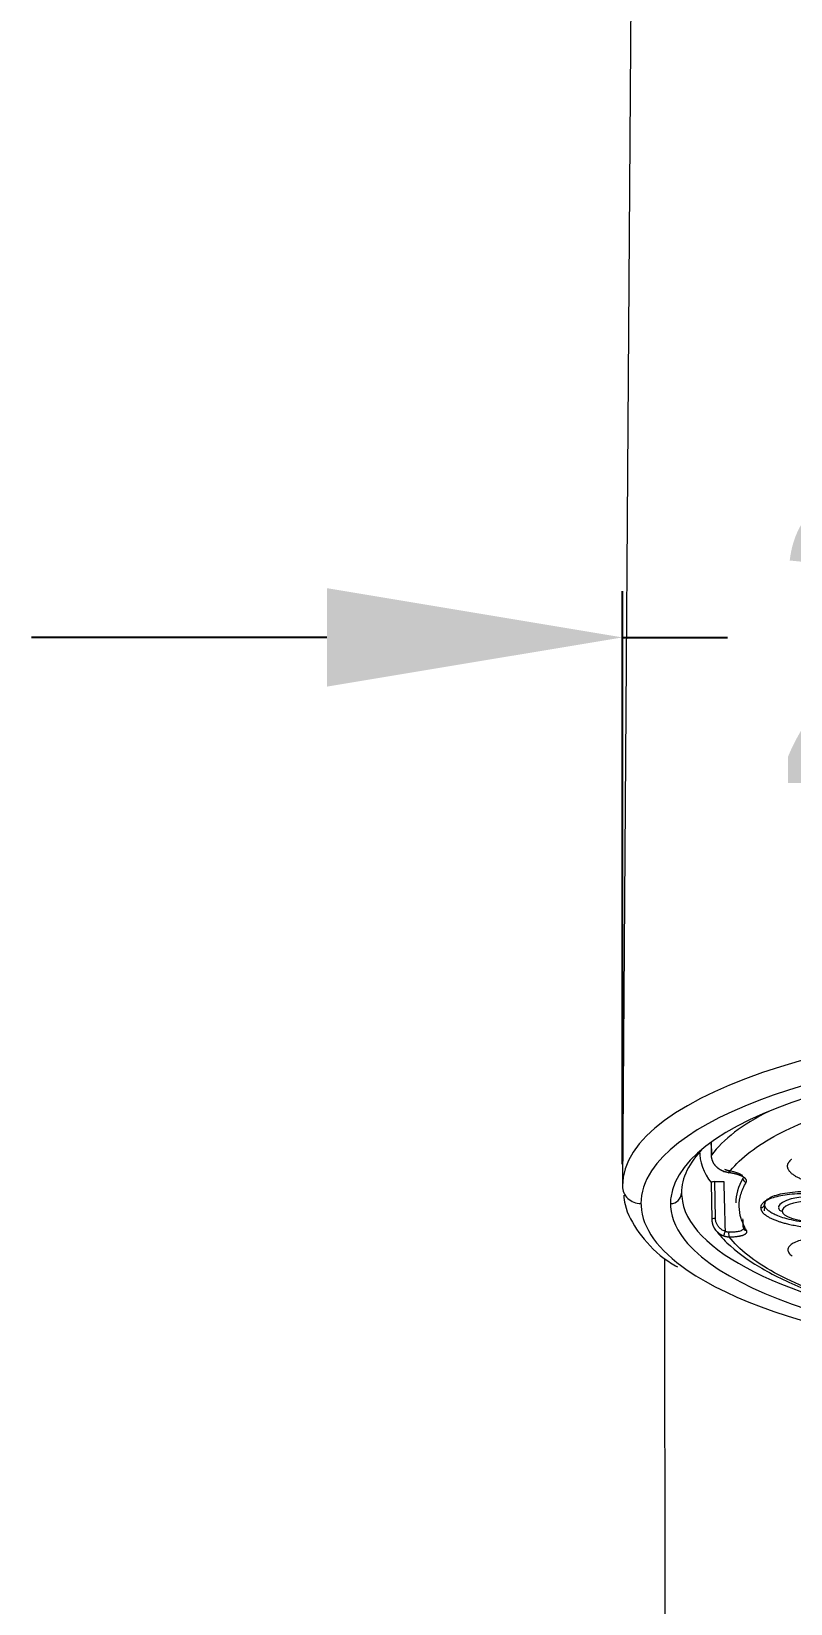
# Model space of a CAD drawing. Header units: millimetres. Extents: x 15183 to 15777, y -3358 to -2518.
# Drawn here: x 15280.38 to 15300.93, y -2827.31 to -2784.75 of the extents above; entities that cross this region are included whole.
import ezdxf

# ---------------------------------------------------------------- set-up
doc = ezdxf.new("R2010")
doc.units = ezdxf.units.MM
doc.layers.add('DIM_', color=5, linetype='Continuous', lineweight=9)
doc.styles.get("Standard").update_dxf_attribs({"font": 'arial.ttf'})
doc.dimstyles.new('사본(2) STANDARD', dxfattribs={"dimscale": 0, "dimtxt": 4, "dimasz": 4, "dimexe": 1.25, "dimexo": 0.625, "dimgap": 1.5, "dimtad": 3, "dimtih": 1, "dimtoh": 1, "dimdec": 1, "dimzin": 9, "dimdsep": 46, "dimtxsty": 'Standard', "dimcen": 2.5, "dimclrd": 5, "dimclre": 5, "dimclrt": 5, "dimadec": 0, "dimazin": 0, "dimtfac": 1, "dimtdec": 1, "dimtmove": 0, "dimatfit": 3, "dimfxl": 1.25, "dimtfill": 1, "dimtolj": 1, "dimtzin": 0, "dimarcsym": 0})

# ---------------------------------------------------------------- blocks, each defined once
blk = doc.blocks.new('*D11')
at = {"layer": 'Defpoints', "color": 0, "transparency": 16777216}
for p in [(15325.975, -2801.155), (15296.385, -2816.04), (15325.975, -2815.898)]:
    blk.add_point(p, dxfattribs=at)
at = {"layer": 'DIM_', "color": 5, "lineweight": -2, "transparency": 16777216}
for p, q in [((15296.385, -2815.415), (15296.385, -2799.905)), ((15325.975, -2815.273), (15325.975, -2799.905)), ((15288.385, -2801.155), (15280.385, -2801.155)), ((15296.385, -2801.155), (15299.224, -2801.155)), ((15325.975, -2801.155), (15323.135, -2801.155)), ((15333.975, -2801.155), (15341.975, -2801.155))]:
    blk.add_line(p, q, dxfattribs=at)
at = {"layer": 'DIM_', "color": 5, "transparency": 16777216}
for points in [[(15288.385, -2799.822), (15288.385, -2802.488), (15296.385, -2801.155)], [(15333.975, -2799.822), (15333.975, -2802.488), (15325.975, -2801.155)]]:
    blk.add_solid(points, dxfattribs=at)
at = {"layer": 'DIM_', "color": 5, "transparency": 16777216, "insert": (15311.18, -2801.155), "char_height": 8, "attachment_point": 5, "bg_fill": 3, "box_fill_scale": 1.1, "bg_fill_color": 256, "bg_fill_true_color": 13158600, "bg_fill_transparency": 0}
blk.add_mtext('\\A1;29.6', dxfattribs=at)

msp = doc.modelspace()

# ---------------------------------------------------------------- linework, layer by layer
at = {"linetype": 'Continuous', "lineweight": 18}
for p, q in [((15296.988, -2731.344), (15296.384, -2815.988)), ((15298.785, -2814.824), (15298.79, -2815.177)), ((15298.792, -2815.17), (15298.79, -2815.177)), ((15298.788, -2815.92), (15298.801, -2816.916)), ((15298.888, -2815.889), (15299.128, -2815.889)), ((15300.235, -2816.433), (15300.222, -2816.68)), ((15297.517, -2817.969), (15297.653, -2905.89))]:
    msp.add_line(p, q, dxfattribs=at)
at = {"linetype": 'Continuous', "lineweight": 13}
msp.add_line((15298.9, -2816.885), (15298.888, -2815.889), dxfattribs=at)
at = {"linetype": 'Continuous', "lineweight": 18}
for centre, major_axis, ratio, start_param, end_param in [((15311.18, -2815.985), (-14.796, -0.015), 0.309017, 3.157243, 6.284808), ((15311.181, -2816.464), (14.296, 0.015), 0.309017, 0.170709, 2.940071), ((15311.181, -2816.464), (13.498, 0.014), 0.309017, 0.022528, 3.105036), ((15311.181, -2816.18), (13.198, 0.014), 0.309017, 2.841533, 3.143216), ((15311.179, -2815.037), (-12.711, -0.013), 0.309017, 0.001623, 0.225098), ((15299.148, -2815.523), (-0.0348, -0.0938), 0.120778, 5.904112, 6.648562), ((15311.18, -2815.985), (-14.796, -0.015), 0.309017, 0.001623, 0.01565), ((15298.888, -2815.92), (-0.1, 0), 0.309044, 4.714221, 6.286839), ((15299.268, -2815.554), (-0.0134, -0.0991), 0.162419, 5.945344, 6.618477), ((15311.181, -2816.448), (-11.729, -0.012), 0.309017, 6.102204, 6.284808), ((15311.181, -2816.18), (13.198, 0.014), 0.309017, 3.143216, 3.164121), ((15311.181, -2816.18), (13.198, 0.014), 0.309017, 3.164121, 4.224326), ((15301.611, -2816.593), (-1.005, -0.001), 0.309017, 3.143216, 6.192101), ((15311.181, -2816.464), (13.498, 0.014), 0.309017, 3.404268, 6.262037), ((15298.901, -2816.914), (0.1, 0.0013), 0.29237, 1.56892, 3.364681), ((15300.131, -2816.503), (-0.1, -0.0006), 0.951055, 1.495238, 3.01494), ((15301.611, -2816.593), (-1.005, -0.001), 0.309017, 6.192101, 6.284808), ((15299.159, -2817.266), (0.0351, 0.0936), 0.10861, 1.294213, 2.934598), ((15311.181, -2816.464), (-14.296, -0.015), 0.309017, 0.420914, 2.826647)]:
    msp.add_ellipse(centre, major_axis=major_axis, ratio=ratio, start_param=start_param, end_param=end_param, dxfattribs=at)
at = {"linetype": 'Continuous', "lineweight": 13}
for centre, major_axis, ratio, start_param, end_param in [((15311.18, -2816.027), (-12.703, -0.013), 0.309017, 5.731169, 6.059722), ((15311.181, -2816.464), (14.296, 0.015), 0.309017, 2.940071, 3.143216), ((15296.884, -2816.01), (0.5, 0.003), 0.951055, 3.12882, 4.707394), ((15299.741, -2815.811), (0.0861, -0.0509), 0.935524, 3.66493, 5.144707), ((15297.682, -2816.199), (-0.3, -0.002), 0.951055, 1.565801, 3.131361), ((15311.181, -2816.464), (13.498, 0.014), 0.309017, 3.105036, 3.143216), ((15301.611, -2816.684), (-0.905, -0.001), 0.309017, 3.143216, 6.192101), ((15311.181, -2816.464), (14.296, 0.015), 0.309017, 3.143216, 3.157243), ((15311.181, -2816.464), (-14.296, -0.015), 0.309017, 0.01565, 0.420914), ((15311.181, -2816.464), (13.498, 0.014), 0.309017, 3.143216, 3.164121), ((15311.181, -2816.464), (13.498, 0.014), 0.309017, 3.164121, 3.404268), ((15300.706, -2816.59), (0.1, 0.0006), 0.951055, 3.188957, 4.707394), ((15301.611, -2816.684), (-0.905, -0.001), 0.309017, 6.192101, 6.284808), ((15301.611, -2816.684), (-0.905, -0.001), 0.309017, 0.001623, 3.050509), ((15299.279, -2817.289), (0.001, 0.1), 0.212633, 1.286914, 2.83885), ((15299.749, -2817.116), (-0.0856, -0.0517), 0.934963, 5.78727, 7.267047)]:
    msp.add_ellipse(centre, major_axis=major_axis, ratio=ratio, start_param=start_param, end_param=end_param, dxfattribs=at)
for points, knots in [([(15299.261, -2815.648), (15299.389, -2815.478), (15299.556, -2815.31), (15299.963, -2814.984), (15300.203, -2814.825), (15300.751, -2814.52), (15301.059, -2814.373), (15301.738, -2814.093), (15302.109, -2813.96), (15302.907, -2813.712), (15303.333, -2813.597), (15304.234, -2813.385), (15304.707, -2813.288), (15305.693, -2813.117), (15306.205, -2813.042), (15307.258, -2812.914), (15307.799, -2812.861), (15308.348, -2812.82)], [0, 0, 0, 0, 0.125, 0.125, 0.25, 0.25, 0.375, 0.375, 0.5, 0.5, 0.625, 0.625, 0.75, 0.75, 0.875, 0.875, 1, 1, 1, 1]), ([(15299.148, -2815.556), (15299.156, -2815.56), (15299.172, -2815.566), (15299.197, -2815.575), (15299.222, -2815.581), (15299.24, -2815.585), (15299.248, -2815.586)], [0, 0, 0, 0, 0.245539, 0.493243, 0.744314, 1, 1, 1, 1]), ([(15303.001, -2816.678), (15303.001, -2816.706), (15302.983, -2816.762), (15302.9, -2816.841), (15302.76, -2816.91), (15302.569, -2816.967), (15302.328, -2817.008), (15302.044, -2817.03), (15301.728, -2817.03), (15301.402, -2817.006), (15301.096, -2816.961), (15300.837, -2816.901), (15300.635, -2816.837), (15300.486, -2816.773), (15300.377, -2816.71), (15300.298, -2816.647), (15300.244, -2816.579), (15300.231, -2816.532), (15300.231, -2816.508)], [0, 0, 0, 0, 0.062437, 0.128157, 0.193945, 0.260614, 0.32908, 0.400368, 0.474578, 0.550014, 0.624026, 0.691929, 0.751927, 0.804502, 0.851612, 0.896662, 0.945245, 1, 1, 1, 1]), ([(15299.259, -2817.261), (15299.25, -2817.26), (15299.233, -2817.259), (15299.208, -2817.254), (15299.183, -2817.247), (15299.167, -2817.24), (15299.159, -2817.237)], [0, 0, 0, 0, 0.255763, 0.506856, 0.754532, 1, 1, 1, 1]), ([(15299.651, -2817.124), (15299.658, -2817.137), (15299.663, -2817.161), (15299.642, -2817.193), (15299.601, -2817.218), (15299.548, -2817.236), (15299.489, -2817.248), (15299.423, -2817.257), (15299.346, -2817.262), (15299.289, -2817.262), (15299.259, -2817.261)], [0, 0, 0, 0, 0.163014, 0.312222, 0.444491, 0.562048, 0.668822, 0.771188, 0.879443, 1, 1, 1, 1]), ([(15308.395, -2820.184), (15307.844, -2820.145), (15307.303, -2820.094), (15306.249, -2819.969), (15305.736, -2819.895), (15304.748, -2819.727), (15304.273, -2819.632), (15303.37, -2819.423), (15302.942, -2819.309), (15302.141, -2819.063), (15301.769, -2818.932), (15301.086, -2818.654), (15300.776, -2818.508), (15300.224, -2818.204), (15299.982, -2818.046), (15299.571, -2817.721), (15299.402, -2817.554), (15299.272, -2817.384)], [0, 0, 0, 0, 0.125, 0.125, 0.25, 0.25, 0.375, 0.375, 0.5, 0.5, 0.625, 0.625, 0.75, 0.75, 0.875, 0.875, 1, 1, 1, 1])]:
    msp.add_open_spline(points, degree=3, knots=knots, dxfattribs=at)
at = {"linetype": 'Continuous', "lineweight": 18}
for points in [[(15298.792, -2815.17), (15298.791, -2815.069), (15298.79, -2814.969), (15298.788, -2814.868)], [(15299.742, -2817.212), (15299.677, -2817.104), (15299.579, -2816.887), (15299.528, -2816.559), (15299.575, -2816.231), (15299.67, -2816.013), (15299.734, -2815.906)]]:
    msp.add_open_spline(points, degree=3, dxfattribs=at)
for points, knots in [([(15299.111, -2815.609), (15299.108, -2815.608), (15299.101, -2815.605), (15299.092, -2815.601), (15299.082, -2815.597), (15299.073, -2815.592), (15299.063, -2815.588), (15299.054, -2815.583), (15299.045, -2815.578), (15299.036, -2815.573), (15299.027, -2815.567), (15299.018, -2815.562), (15299.01, -2815.557), (15299.002, -2815.551), (15298.994, -2815.545), (15298.986, -2815.539), (15298.978, -2815.533), (15298.97, -2815.527), (15298.963, -2815.521), (15298.955, -2815.515), (15298.948, -2815.508), (15298.941, -2815.502), (15298.934, -2815.495), (15298.928, -2815.489), (15298.921, -2815.482), (15298.915, -2815.475), (15298.909, -2815.468), (15298.903, -2815.461), (15298.897, -2815.454), (15298.891, -2815.447), (15298.886, -2815.44), (15298.881, -2815.433), (15298.875, -2815.426), (15298.87, -2815.418), (15298.866, -2815.411), (15298.861, -2815.404), (15298.857, -2815.396), (15298.852, -2815.389), (15298.848, -2815.382), (15298.844, -2815.374), (15298.84, -2815.367), (15298.837, -2815.359), (15298.833, -2815.352), (15298.83, -2815.344), (15298.827, -2815.337), (15298.824, -2815.329), (15298.821, -2815.322), (15298.818, -2815.314), (15298.815, -2815.307), (15298.813, -2815.299), (15298.811, -2815.292), (15298.809, -2815.285), (15298.807, -2815.277), (15298.805, -2815.27), (15298.803, -2815.262), (15298.801, -2815.255), (15298.8, -2815.248), (15298.799, -2815.24), (15298.797, -2815.233), (15298.796, -2815.226), (15298.795, -2815.219), (15298.795, -2815.212), (15298.794, -2815.205), (15298.793, -2815.198), (15298.793, -2815.191), (15298.792, -2815.184), (15298.792, -2815.177), (15298.792, -2815.172), (15298.792, -2815.17)], [0, 0, 0, 0, 0.018051, 0.036023, 0.053915, 0.071725, 0.089452, 0.107095, 0.124652, 0.142124, 0.159507, 0.176803, 0.194009, 0.211125, 0.22815, 0.245084, 0.261926, 0.278676, 0.295335, 0.311901, 0.328376, 0.344758, 0.361049, 0.377248, 0.393356, 0.409372, 0.425296, 0.44113, 0.456872, 0.472523, 0.488083, 0.503552, 0.518932, 0.534221, 0.549421, 0.56453, 0.579549, 0.594478, 0.609316, 0.624064, 0.638721, 0.653288, 0.667765, 0.682152, 0.696448, 0.710655, 0.724771, 0.738798, 0.752735, 0.766583, 0.780341, 0.794009, 0.807586, 0.821072, 0.834466, 0.847767, 0.860975, 0.87409, 0.887111, 0.900037, 0.912868, 0.925604, 0.938245, 0.950789, 0.963237, 0.975588, 0.987843, 1, 1, 1, 1]), ([(15299.261, -2815.648), (15299.257, -2815.647), (15299.25, -2815.646), (15299.24, -2815.645), (15299.229, -2815.643), (15299.219, -2815.641), (15299.208, -2815.638), (15299.198, -2815.636), (15299.187, -2815.633), (15299.176, -2815.63), (15299.165, -2815.627), (15299.155, -2815.624), (15299.144, -2815.621), (15299.133, -2815.617), (15299.122, -2815.613), (15299.115, -2815.61), (15299.111, -2815.609)], [0, 0, 0, 0, 0.068213, 0.136956, 0.206216, 0.275979, 0.346237, 0.416984, 0.488217, 0.559928, 0.632115, 0.704775, 0.7779, 0.851485, 0.925522, 1, 1, 1, 1]), ([(15299.248, -2815.586), (15299.296, -2815.593), (15299.387, -2815.612), (15299.501, -2815.649), (15299.583, -2815.689), (15299.632, -2815.729), (15299.654, -2815.769), (15299.65, -2815.795), (15299.642, -2815.807)], [0, 0, 0, 0, 0.186889, 0.369867, 0.540173, 0.690393, 0.83619, 1, 1, 1, 1]), ([(15300.958, -2815.289), (15300.955, -2815.291), (15300.949, -2815.296), (15300.94, -2815.304), (15300.93, -2815.313), (15300.921, -2815.322), (15300.911, -2815.332), (15300.901, -2815.342), (15300.892, -2815.353), (15300.883, -2815.365), (15300.874, -2815.377), (15300.865, -2815.393), (15300.856, -2815.41), (15300.85, -2815.43), (15300.846, -2815.449), (15300.844, -2815.468), (15300.846, -2815.487), (15300.849, -2815.509), (15300.857, -2815.533), (15300.868, -2815.557), (15300.882, -2815.581), (15300.899, -2815.604), (15300.92, -2815.628), (15300.944, -2815.652), (15300.975, -2815.679), (15301.018, -2815.711), (15301.081, -2815.75), (15301.165, -2815.794), (15301.274, -2815.841), (15301.412, -2815.89), (15301.582, -2815.937), (15301.722, -2815.967), (15301.813, -2815.983), (15301.846, -2815.989), (15301.879, -2815.995), (15301.913, -2816), (15301.947, -2816.005), (15301.98, -2816.009), (15302.015, -2816.014), (15302.049, -2816.018), (15302.083, -2816.022), (15302.118, -2816.025), (15302.153, -2816.029), (15302.187, -2816.032), (15302.222, -2816.035), (15302.257, -2816.037), (15302.292, -2816.04), (15302.327, -2816.042), (15302.362, -2816.043), (15302.397, -2816.045), (15302.432, -2816.046), (15302.467, -2816.047), (15302.502, -2816.048), (15302.537, -2816.048), (15302.571, -2816.048), (15302.606, -2816.048), (15302.64, -2816.048), (15302.675, -2816.047), (15302.709, -2816.046), (15302.742, -2816.045), (15302.776, -2816.043), (15302.809, -2816.041), (15302.842, -2816.039), (15302.875, -2816.037), (15302.908, -2816.034), (15302.94, -2816.031), (15302.972, -2816.028), (15303.003, -2816.025), (15303.034, -2816.021), (15303.065, -2816.017), (15303.095, -2816.013), (15303.125, -2816.008), (15303.155, -2816.003), (15303.184, -2815.998), (15303.212, -2815.993), (15303.24, -2815.988), (15303.268, -2815.982), (15303.295, -2815.976), (15303.321, -2815.97), (15303.347, -2815.963), (15303.373, -2815.956), (15303.398, -2815.95), (15303.422, -2815.942), (15303.445, -2815.935), (15303.468, -2815.927), (15303.491, -2815.92), (15303.513, -2815.912), (15303.534, -2815.903), (15303.554, -2815.895), (15303.574, -2815.886), (15303.593, -2815.877), (15303.611, -2815.868), (15303.629, -2815.859), (15303.645, -2815.85), (15303.662, -2815.84), (15303.677, -2815.831), (15303.692, -2815.821), (15303.701, -2815.814), (15303.705, -2815.811)], [0, 0, 0, 0, 0.005346, 0.01109, 0.017232, 0.023773, 0.030712, 0.03805, 0.045787, 0.053924, 0.062459, 0.071394, 0.085043, 0.098126, 0.110643, 0.12259, 0.133968, 0.14915, 0.16435, 0.179568, 0.194808, 0.210069, 0.225353, 0.240663, 0.255998, 0.278544, 0.305368, 0.336469, 0.371844, 0.41149, 0.455399, 0.503559, 0.511063, 0.518567, 0.526072, 0.533576, 0.541081, 0.548587, 0.556093, 0.563599, 0.571106, 0.578612, 0.58612, 0.593627, 0.601135, 0.608643, 0.616152, 0.623661, 0.631171, 0.638681, 0.646192, 0.653703, 0.661215, 0.668727, 0.67624, 0.683753, 0.691267, 0.698781, 0.706297, 0.713812, 0.721329, 0.728846, 0.736363, 0.743882, 0.751401, 0.758921, 0.766441, 0.773963, 0.781485, 0.789008, 0.796531, 0.804056, 0.811581, 0.819108, 0.826635, 0.834163, 0.841691, 0.849221, 0.856751, 0.864283, 0.871815, 0.879347, 0.886881, 0.894415, 0.901951, 0.909488, 0.917026, 0.924565, 0.932106, 0.939649, 0.947192, 0.954737, 0.962283, 0.969828, 0.977373, 0.984917, 0.99246, 1, 1, 1, 1]), ([(15299.734, -2815.906), (15299.734, -2815.905), (15299.734, -2815.904), (15299.735, -2815.903), (15299.735, -2815.902), (15299.736, -2815.901), (15299.736, -2815.899), (15299.737, -2815.898), (15299.738, -2815.896), (15299.738, -2815.894), (15299.739, -2815.892), (15299.74, -2815.89), (15299.74, -2815.888), (15299.741, -2815.886), (15299.741, -2815.884), (15299.741, -2815.882), (15299.742, -2815.879), (15299.742, -2815.877), (15299.742, -2815.874), (15299.742, -2815.872), (15299.742, -2815.869), (15299.742, -2815.866), (15299.742, -2815.863), (15299.741, -2815.86), (15299.74, -2815.857), (15299.74, -2815.853), (15299.739, -2815.85), (15299.737, -2815.846), (15299.736, -2815.843), (15299.734, -2815.839), (15299.732, -2815.835), (15299.73, -2815.831), (15299.727, -2815.827), (15299.725, -2815.823), (15299.721, -2815.819), (15299.718, -2815.815), (15299.714, -2815.811), (15299.71, -2815.806), (15299.705, -2815.802), (15299.7, -2815.797), (15299.695, -2815.792), (15299.689, -2815.788), (15299.683, -2815.783), (15299.676, -2815.778), (15299.669, -2815.773), (15299.661, -2815.768), (15299.653, -2815.763), (15299.644, -2815.758), (15299.635, -2815.753), (15299.625, -2815.748), (15299.615, -2815.743), (15299.604, -2815.738), (15299.592, -2815.733), (15299.58, -2815.728), (15299.567, -2815.722), (15299.554, -2815.717), (15299.54, -2815.712), (15299.526, -2815.707), (15299.511, -2815.702), (15299.495, -2815.697), (15299.479, -2815.692), (15299.462, -2815.688), (15299.444, -2815.683), (15299.426, -2815.679), (15299.407, -2815.674), (15299.388, -2815.67), (15299.368, -2815.666), (15299.348, -2815.662), (15299.327, -2815.658), (15299.305, -2815.654), (15299.283, -2815.651), (15299.268, -2815.649), (15299.261, -2815.648)], [0, 0, 0, 0, 0.003874, 0.008049, 0.012525, 0.017302, 0.02238, 0.02776, 0.033441, 0.039424, 0.045709, 0.052295, 0.059183, 0.066374, 0.073866, 0.08166, 0.089757, 0.098155, 0.106854, 0.115856, 0.125159, 0.134762, 0.144667, 0.154871, 0.165376, 0.17618, 0.187283, 0.198687, 0.21039, 0.222394, 0.234698, 0.247304, 0.26021, 0.273417, 0.286927, 0.300739, 0.314853, 0.329271, 0.343992, 0.359016, 0.374344, 0.389976, 0.405911, 0.42215, 0.438693, 0.45554, 0.47269, 0.490145, 0.507904, 0.525967, 0.544334, 0.563004, 0.581978, 0.601255, 0.620834, 0.640715, 0.660898, 0.681384, 0.702174, 0.723268, 0.744667, 0.766371, 0.788381, 0.810697, 0.833321, 0.856249, 0.879479, 0.903008, 0.92683, 0.950939, 0.975332, 1, 1, 1, 1]), ([(15296.419, -2816.258), (15296.424, -2816.343), (15296.471, -2816.697), (15296.807, -2817.291), (15297.3, -2817.84), (15297.742, -2818.125), (15297.869, -2818.199)], [0, 0, 0, 0, 0.112971, 0.476884, 0.858666, 1, 1, 1, 1]), ([(15303.096, -2816.768), (15303.096, -2816.738), (15303.086, -2816.707), (15303.048, -2816.646), (15303.02, -2816.616), (15302.945, -2816.556), (15302.899, -2816.526), (15302.791, -2816.47), (15302.729, -2816.443), (15302.591, -2816.393), (15302.515, -2816.369), (15302.353, -2816.327), (15302.267, -2816.308), (15302.087, -2816.274), (15301.993, -2816.26), (15301.802, -2816.238), (15301.705, -2816.229), (15301.511, -2816.218), (15301.414, -2816.215), (15301.223, -2816.216), (15301.13, -2816.22), (15300.95, -2816.232), (15300.864, -2816.242), (15300.703, -2816.266), (15300.628, -2816.281), (15300.49, -2816.315), (15300.429, -2816.335), (15300.321, -2816.379), (15300.275, -2816.403), (15300.2, -2816.454), (15300.172, -2816.481), (15300.134, -2816.538), (15300.124, -2816.568), (15300.124, -2816.598)], [0, 0, 0, 0, 0.0625, 0.0625, 0.125, 0.125, 0.1875, 0.1875, 0.25, 0.25, 0.3125, 0.3125, 0.375, 0.375, 0.4375, 0.4375, 0.5, 0.5, 0.5625, 0.5625, 0.625, 0.625, 0.6875, 0.6875, 0.75, 0.75, 0.8125, 0.8125, 0.875, 0.875, 0.9375, 0.9375, 1, 1, 1, 1]), ([(15300.231, -2816.508), (15300.231, -2816.475), (15300.255, -2816.41), (15300.364, -2816.323), (15300.541, -2816.25), (15300.775, -2816.196), (15301.055, -2816.162), (15301.364, -2816.152), (15301.682, -2816.166), (15301.989, -2816.2), (15302.267, -2816.252), (15302.509, -2816.317), (15302.706, -2816.392), (15302.852, -2816.471), (15302.944, -2816.547), (15302.991, -2816.616), (15303.001, -2816.658), (15303.001, -2816.678)], [0, 0, 0, 0, 0.073282, 0.146995, 0.220934, 0.294895, 0.368885, 0.442876, 0.516194, 0.587441, 0.656034, 0.722148, 0.787219, 0.849796, 0.906366, 0.955924, 1, 1, 1, 1]), ([(15299.159, -2817.237), (15299.125, -2817.224), (15299.064, -2817.192), (15298.992, -2817.127), (15298.942, -2817.055), (15298.909, -2816.975), (15298.901, -2816.916), (15298.9, -2816.885)], [0, 0, 0, 0, 0.22887, 0.43178, 0.614568, 0.796211, 1, 1, 1, 1]), ([(15299.651, -2817.124), (15299.65, -2817.074), (15299.648, -2816.998), (15299.646, -2816.921), (15299.646, -2816.893)], [0, 0, 0, 0, 0.640077, 1, 1, 1, 1]), ([(15300.124, -2816.598), (15300.125, -2816.6), (15300.125, -2816.606), (15300.126, -2816.614), (15300.128, -2816.623), (15300.13, -2816.633), (15300.133, -2816.643), (15300.137, -2816.654), (15300.142, -2816.665), (15300.147, -2816.677), (15300.154, -2816.689), (15300.164, -2816.705), (15300.177, -2816.722), (15300.194, -2816.741), (15300.213, -2816.759), (15300.233, -2816.777), (15300.257, -2816.795), (15300.285, -2816.815), (15300.319, -2816.836), (15300.356, -2816.857), (15300.396, -2816.877), (15300.439, -2816.897), (15300.484, -2816.917), (15300.532, -2816.936), (15300.589, -2816.958), (15300.664, -2816.983), (15300.763, -2817.012), (15300.885, -2817.043), (15301.034, -2817.074), (15301.209, -2817.103), (15301.411, -2817.128), (15301.567, -2817.14), (15301.665, -2817.145), (15301.7, -2817.146), (15301.735, -2817.147), (15301.77, -2817.148), (15301.805, -2817.149), (15301.839, -2817.149), (15301.874, -2817.149), (15301.908, -2817.149), (15301.942, -2817.149), (15301.976, -2817.149), (15302.01, -2817.148), (15302.044, -2817.147), (15302.077, -2817.145), (15302.11, -2817.144), (15302.143, -2817.142), (15302.175, -2817.14), (15302.208, -2817.137), (15302.239, -2817.135), (15302.271, -2817.132), (15302.302, -2817.129), (15302.333, -2817.125), (15302.363, -2817.122), (15302.393, -2817.118), (15302.423, -2817.114), (15302.452, -2817.109), (15302.48, -2817.105), (15302.509, -2817.1), (15302.536, -2817.095), (15302.563, -2817.09), (15302.59, -2817.084), (15302.616, -2817.078), (15302.642, -2817.072), (15302.666, -2817.066), (15302.691, -2817.06), (15302.715, -2817.053), (15302.738, -2817.046), (15302.76, -2817.039), (15302.782, -2817.032), (15302.803, -2817.025), (15302.824, -2817.017), (15302.844, -2817.009), (15302.863, -2817.002), (15302.882, -2816.993), (15302.899, -2816.985), (15302.916, -2816.977), (15302.933, -2816.968), (15302.948, -2816.959), (15302.963, -2816.95), (15302.978, -2816.941), (15302.991, -2816.932), (15303.003, -2816.922), (15303.015, -2816.913), (15303.026, -2816.903), (15303.037, -2816.893), (15303.046, -2816.883), (15303.055, -2816.873), (15303.062, -2816.863), (15303.069, -2816.853), (15303.076, -2816.843), (15303.081, -2816.832), (15303.086, -2816.822), (15303.089, -2816.811), (15303.092, -2816.8), (15303.094, -2816.79), (15303.096, -2816.779), (15303.096, -2816.772), (15303.096, -2816.768)], [0, 0, 0, 0, 0.005353, 0.011103, 0.01725, 0.023795, 0.030737, 0.038076, 0.045814, 0.05395, 0.062483, 0.071415, 0.085093, 0.098194, 0.110715, 0.122655, 0.134012, 0.149206, 0.164417, 0.179647, 0.194898, 0.210171, 0.225467, 0.240788, 0.256136, 0.278432, 0.305096, 0.336128, 0.371526, 0.411285, 0.455397, 0.503851, 0.51135, 0.51885, 0.52635, 0.53385, 0.541351, 0.548852, 0.556354, 0.563855, 0.571358, 0.57886, 0.586363, 0.593866, 0.601369, 0.608873, 0.616378, 0.623883, 0.631388, 0.638894, 0.6464, 0.653907, 0.661414, 0.668922, 0.67643, 0.683939, 0.691448, 0.698959, 0.706469, 0.713981, 0.721493, 0.729005, 0.736518, 0.744032, 0.751547, 0.759063, 0.766579, 0.774096, 0.781614, 0.789132, 0.796651, 0.804171, 0.811692, 0.819214, 0.826737, 0.834261, 0.841785, 0.84931, 0.856836, 0.864363, 0.871891, 0.879419, 0.886948, 0.894478, 0.90201, 0.909542, 0.917076, 0.924611, 0.932147, 0.939685, 0.947224, 0.954764, 0.962305, 0.969846, 0.977387, 0.984926, 0.992464, 1, 1, 1, 1]), ([(15298.803, -2816.922), (15298.803, -2816.925), (15298.803, -2816.932), (15298.804, -2816.942), (15298.804, -2816.952), (15298.805, -2816.963), (15298.807, -2816.973), (15298.808, -2816.983), (15298.81, -2816.994), (15298.812, -2817.004), (15298.814, -2817.015), (15298.816, -2817.025), (15298.819, -2817.036), (15298.822, -2817.047), (15298.826, -2817.057), (15298.829, -2817.068), (15298.833, -2817.079), (15298.838, -2817.09), (15298.842, -2817.1), (15298.847, -2817.111), (15298.852, -2817.122), (15298.858, -2817.132), (15298.864, -2817.143), (15298.87, -2817.153), (15298.877, -2817.164), (15298.884, -2817.174), (15298.891, -2817.184), (15298.899, -2817.195), (15298.907, -2817.205), (15298.915, -2817.215), (15298.923, -2817.224), (15298.933, -2817.234), (15298.942, -2817.243), (15298.952, -2817.253), (15298.962, -2817.262), (15298.972, -2817.271), (15298.983, -2817.279), (15298.994, -2817.288), (15299.005, -2817.296), (15299.017, -2817.304), (15299.029, -2817.312), (15299.042, -2817.319), (15299.054, -2817.326), (15299.067, -2817.333), (15299.081, -2817.34), (15299.094, -2817.346), (15299.108, -2817.351), (15299.118, -2817.355), (15299.122, -2817.357)], [0, 0, 0, 0, 0.017516, 0.03523, 0.053141, 0.071247, 0.089548, 0.108041, 0.126726, 0.1456, 0.164661, 0.183908, 0.203339, 0.222951, 0.242745, 0.262722, 0.282883, 0.303227, 0.323757, 0.344471, 0.365371, 0.386458, 0.407731, 0.429191, 0.450838, 0.472671, 0.494691, 0.516896, 0.539286, 0.56186, 0.584618, 0.60756, 0.630688, 0.654003, 0.677504, 0.701194, 0.725073, 0.749142, 0.773401, 0.797851, 0.822489, 0.847315, 0.872324, 0.897514, 0.92288, 0.94842, 0.974128, 1, 1, 1, 1]), ([(15298.867, -2817.152), (15298.968, -2817.288), (15299.296, -2817.663), (15300.052, -2818.218), (15301.25, -2818.8), (15302.738, -2819.302), (15304.459, -2819.71), (15306.327, -2820.012), (15307.721, -2820.152), (15308.45, -2820.203), (15308.527, -2820.208)], [0, 0, 0, 0, 0.080447, 0.229656, 0.38408, 0.537701, 0.689774, 0.84089, 0.983384, 1, 1, 1, 1]), ([(15299.272, -2817.384), (15299.277, -2817.384), (15299.288, -2817.384), (15299.305, -2817.384), (15299.323, -2817.384), (15299.342, -2817.383), (15299.362, -2817.383), (15299.382, -2817.382), (15299.419, -2817.38), (15299.46, -2817.376), (15299.5, -2817.372), (15299.524, -2817.368), (15299.541, -2817.365), (15299.557, -2817.362), (15299.572, -2817.359), (15299.585, -2817.356), (15299.596, -2817.353), (15299.607, -2817.35), (15299.616, -2817.347), (15299.625, -2817.345), (15299.632, -2817.343), (15299.638, -2817.341), (15299.643, -2817.339), (15299.648, -2817.337), (15299.652, -2817.336), (15299.655, -2817.335), (15299.666, -2817.33), (15299.683, -2817.323), (15299.704, -2817.311), (15299.721, -2817.3), (15299.733, -2817.289), (15299.742, -2817.278), (15299.747, -2817.268), (15299.751, -2817.258), (15299.752, -2817.25), (15299.752, -2817.242), (15299.751, -2817.235), (15299.75, -2817.228), (15299.748, -2817.223), (15299.746, -2817.219), (15299.744, -2817.216), (15299.743, -2817.213), (15299.742, -2817.212), (15299.742, -2817.212)], [0, 0, 0, 0, 0.017916, 0.036952, 0.057111, 0.0784, 0.100822, 0.124381, 0.149084, 0.227319, 0.274855, 0.300584, 0.324879, 0.347741, 0.369169, 0.389164, 0.407726, 0.424856, 0.440553, 0.454818, 0.467651, 0.479053, 0.489023, 0.497562, 0.504669, 0.510346, 0.514592, 0.570256, 0.622565, 0.671506, 0.717071, 0.759259, 0.798073, 0.833512, 0.865576, 0.894254, 0.919539, 0.941426, 0.959918, 0.975017, 0.986727, 0.995054, 1, 1, 1, 1]), ([(15299.122, -2817.357), (15299.126, -2817.358), (15299.132, -2817.36), (15299.142, -2817.364), (15299.153, -2817.367), (15299.163, -2817.369), (15299.173, -2817.372), (15299.183, -2817.374), (15299.193, -2817.376), (15299.203, -2817.378), (15299.213, -2817.38), (15299.223, -2817.381), (15299.233, -2817.382), (15299.243, -2817.383), (15299.252, -2817.384), (15299.262, -2817.384), (15299.268, -2817.384), (15299.272, -2817.384)], [0, 0, 0, 0, 0.069527, 0.13867, 0.207421, 0.275772, 0.343719, 0.411256, 0.47838, 0.545088, 0.611376, 0.677239, 0.742674, 0.807678, 0.872241, 0.936351, 1, 1, 1, 1]), ([(15303.717, -2817.723), (15303.68, -2817.695), (15303.634, -2817.668), (15303.526, -2817.616), (15303.464, -2817.591), (15303.326, -2817.544), (15303.251, -2817.523), (15303.089, -2817.483), (15303.002, -2817.465), (15302.822, -2817.435), (15302.729, -2817.421), (15302.538, -2817.401), (15302.44, -2817.393), (15302.246, -2817.382), (15302.149, -2817.38), (15301.958, -2817.381), (15301.865, -2817.384), (15301.686, -2817.396), (15301.6, -2817.405), (15301.438, -2817.427), (15301.363, -2817.441), (15301.226, -2817.473), (15301.164, -2817.491), (15301.056, -2817.532), (15301.011, -2817.554), (15300.936, -2817.602), (15300.908, -2817.627), (15300.87, -2817.68), (15300.861, -2817.707), (15300.861, -2817.763), (15300.871, -2817.791), (15300.909, -2817.848), (15300.937, -2817.876), (15300.974, -2817.904)], [0, 0, 0, 0, 0.0625, 0.0625, 0.125, 0.125, 0.1875, 0.1875, 0.25, 0.25, 0.3125, 0.3125, 0.375, 0.375, 0.4375, 0.4375, 0.5, 0.5, 0.5625, 0.5625, 0.625, 0.625, 0.6875, 0.6875, 0.75, 0.75, 0.8125, 0.8125, 0.875, 0.875, 0.9375, 0.9375, 1, 1, 1, 1])]:
    msp.add_open_spline(points, degree=3, knots=knots, dxfattribs=at)
at = {"linetype": 'Continuous', "lineweight": 13}
msp.add_open_spline([(15299.128, -2815.889), (15299.138, -2816.338), (15299.148, -2816.787), (15299.159, -2817.237)], degree=3, dxfattribs=at)

# ---------------------------------------------------------------- next in the draw order: dimensions: what is measured, and where the dimension line sits
at = {"layer": 'DIM_'}
dim = msp.add_linear_dim(base=(15325.975, -2801.155), p1=(15296.385, -2816.04), p2=(15325.975, -2815.898), dimstyle='사본(2) STANDARD', override={"dimscale": 1, "dimtxt": 8, "dimasz": 8, "dimtad": 0}, dxfattribs=at)
dim.commit()
dim.dimension.update_dxf_attribs({"geometry": '*D11', "text_midpoint": (15311.18, -2801.155), "dimtype": 128})

doc.saveas('drawing.dxf')
